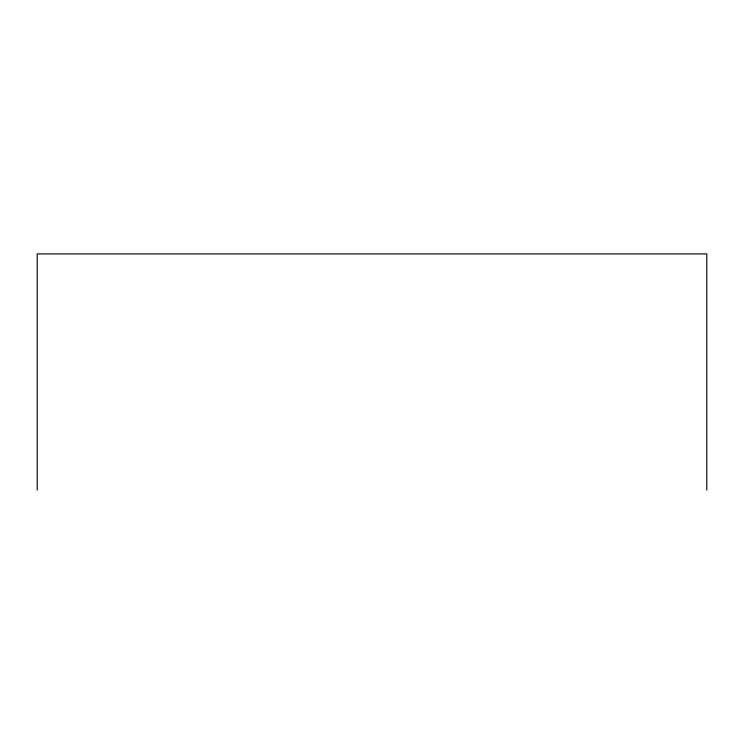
<?xml version="1.0" encoding="UTF-8"?>
<svg xmlns="http://www.w3.org/2000/svg" width="744" height="744" viewBox="0 0 744 744"><rect width="100%" height="100%" fill="white"/><g stroke="black" fill="none" stroke-linecap="round" stroke-linejoin="round"><path stroke-width="1.12" d="M706.8 490.082L706.8 253.918L37.2 253.918L37.2 490.082"/></g></svg>
